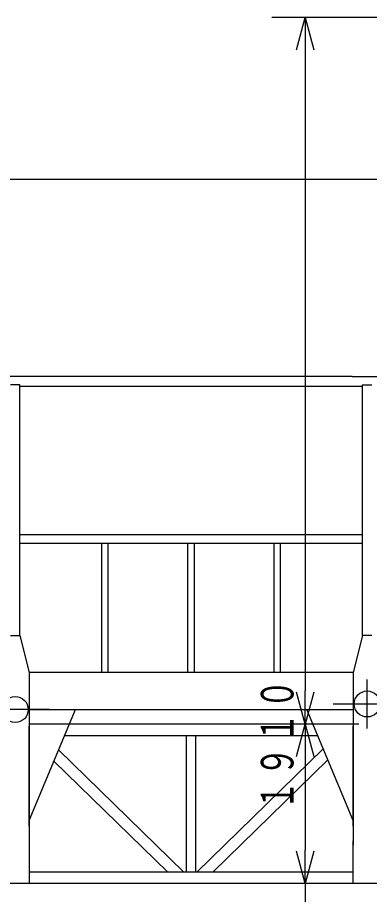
# Model space of a CAD drawing. Units: millimetres on the paper. Extents: x -277 to 279, y -194 to 192.
# Drawn here: x -37.7 to -6, y -74.6 to 4.4 of the extents above; entities that cross this region are included whole.
import ezdxf

# ---------------------------------------------------------------- set-up
doc = ezdxf.new("R2010")
doc.units = ezdxf.units.MM
doc.layers.add('0-0_L-1-1', color=4, linetype='Continuous')
doc.layers.add('1-2_NTEXT', color=7, linetype='Continuous')
doc.styles.add('ＭＳ ゴシック', font='')
doc.styles.get('ＭＳ ゴシック').set_extended_font_data('MS Gothic')

msp = doc.modelspace()

# ---------------------------------------------------------------- linework, layer by layer
at = {"layer": '0-0_L-1-1'}
for p, q in [((7.94, 4.41), (-14.8, 4.41)), ((-7.56, -27.93), (-48.06, -27.93)), ((-7.56, -27.93), (4.28, -27.93)), ((-37.47, -28.67), (-38.31, -28.67)), ((-37.47, -51.26), (-37.47, -28.67)), ((-6.64, -28.83), (-37.47, -28.83)), ((-6.64, -51.26), (-6.64, -28.67)), ((-6.64, -28.67), (-5.81, -28.67)), ((-6.64, -42.2), (-37.47, -42.2)), ((-37.47, -42.93), (-6.64, -42.93)), ((-30.1, -54.59), (-30.1, -42.93)), ((-29.52, -54.59), (-29.52, -42.93)), ((-22.35, -54.59), (-22.35, -42.93)), ((-21.77, -54.59), (-21.77, -42.93)), ((-14.6, -54.59), (-14.6, -42.93)), ((-14.02, -54.59), (-14.02, -42.93)), ((-7.47, -54.59), (-36.64, -54.59)), ((-36.64, -54.59), (-36.64, -70.16)), ((-7.47, -54.59), (-7.47, -70.16)), ((-6.22, -59.63), (-6.22, -55.22)), ((-11.8, -59.26), (-11.8, -56.26)), ((-9.27, -57.43), (-4.85, -57.43)), ((-34.85, -57.93), (-39.27, -57.93)), ((-36.64, -57.93), (-7.47, -57.93)), ((-36.64, -67.93), (-32.47, -57.93)), ((-7.47, -67.93), (-11.64, -57.93)), ((-7.47, -59.26), (-36.64, -59.26)), ((-36.64, -68.43), (-36.64, -59.43)), ((-6.97, -59.26), (-14.8, -59.26)), ((-6.97, -59.26), (-14.8, -59.26)), ((-7.47, -68.43), (-7.47, -59.43)), ((-33.45, -60.26), (-10.67, -60.26)), ((-22.47, -72.59), (-22.47, -60.26)), ((-21.64, -72.59), (-21.64, -60.26)), ((-22.73, -72.59), (-33.99, -61.57)), ((-21.55, -72.59), (-10.17, -61.46)), ((-24.16, -72.59), (-34.41, -62.57)), ((-20.12, -72.59), (-9.76, -62.45)), ((-36.64, -69.76), (-36.64, -73.59)), ((-7.47, -73.59), (-7.47, -69.76)), ((-11.8, -73.59), (-11.8, -70.59)), ((-7.47, -72.59), (-36.64, -72.59)), ((7.94, -73.59), (-52.06, -73.59)), ((5.94, -73.59), (-14.8, -73.59)), ((-11.8, -73.59), (-11.8, -89.89))]:
    msp.add_line(p, q, dxfattribs=at)
for points in [[(-12.58, 1.51), (-11.8, 4.41), (-11.03, 1.51)], [(-11.8, 4.41), (-11.8, 1.41), (-11.8, -56.26)], [(7.94, -10.17), (4.94, -10.17), (-108.15, -10.17)], [(-38.31, -51.26), (-37.47, -51.26), (-36.64, -54.59)], [(-5.81, -51.26), (-6.64, -51.26), (-7.47, -54.59)], [(-11.03, -56.36), (-11.8, -59.26), (-12.58, -56.36)], [(-12.58, -62.16), (-11.8, -59.26), (-11.03, -62.16)], [(-11.8, -59.26), (-11.8, -62.26), (-11.8, -70.59)], [(-11.03, -70.69), (-11.8, -73.59), (-12.58, -70.69)]]:
    msp.add_lwpolyline(points, dxfattribs=at)
for centre in [(-37.89, -57.93), (-6.22, -57.43)]:
    msp.add_circle(centre, 1.17, dxfattribs=at)

# ---------------------------------------------------------------- texts
at = {"layer": '1-2_NTEXT', "insert": (-12.8, -66.97), "char_height": 2.933, "attachment_point": 7, "rotation": 90, "style": 'ＭＳ ゴシック'}
msp.add_mtext('\\T1.17;\\W0.65;１９１０', dxfattribs=at)

doc.saveas('drawing.dxf')
